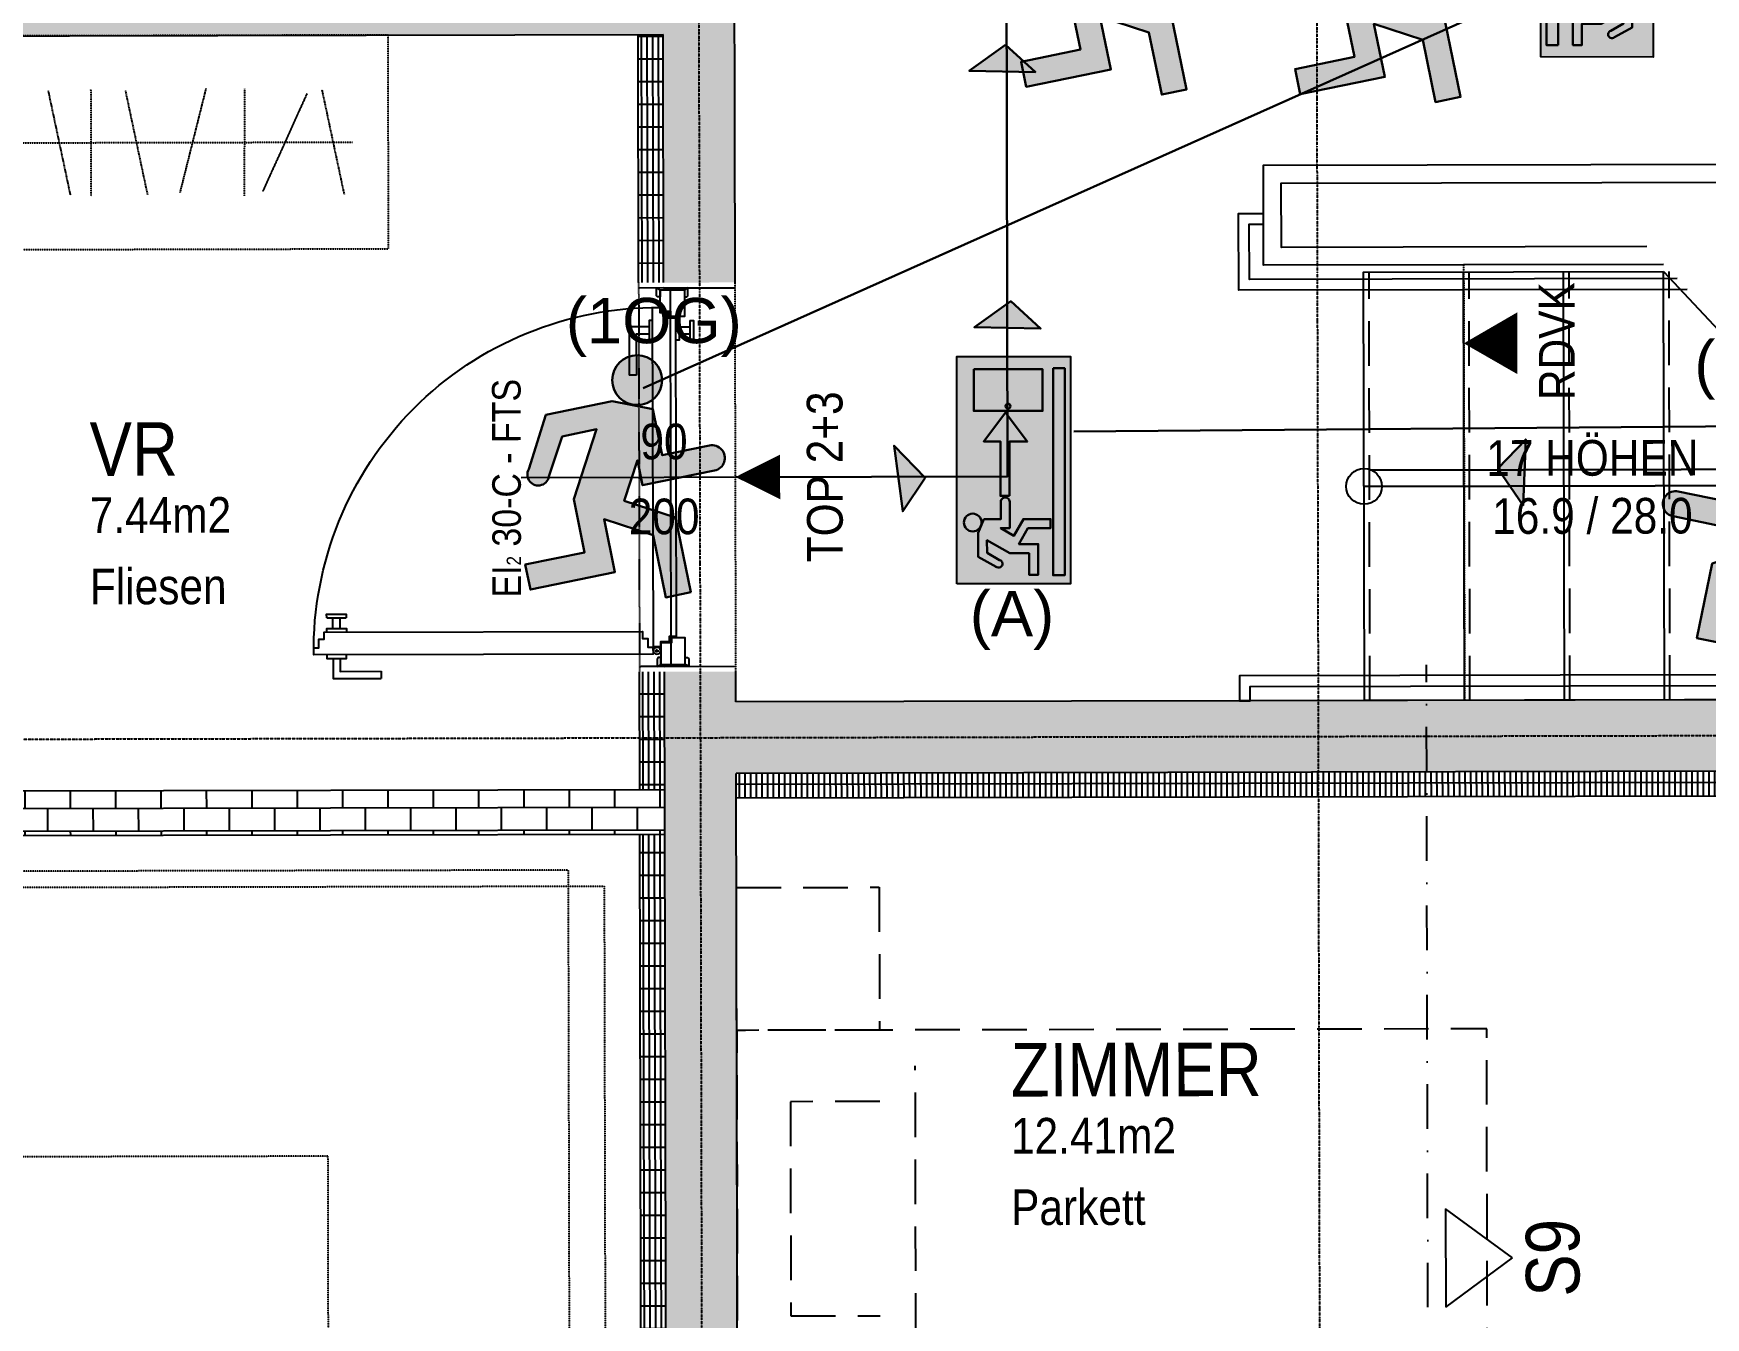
# Model space of a CAD drawing. Header units: millimetres. Extents: x -378801 to -302223, y -36469 to 154078.
# Drawn here: x -322898 to -318217, y 1265 to 4862 of the extents above; entities that cross this region are included whole.
import ezdxf
from ezdxf.enums import TextEntityAlignment as Align

# ---------------------------------------------------------------- set-up
doc = ezdxf.new("R2010")
doc.units = ezdxf.units.MM
for name, pattern in [('DASHDOT', [1, 0.5, -0.25, 0, -0.25]), ('HIDDEN2', [0.1875, 0.125, -0.0625]), ('STRICHPUNKT', [1, 0.5, -0.25, 0, -0.25]), ('STRICHPUNKTX2', [2, 1, -0.5, 0, -0.5])]:
    doc.linetypes.add(name, pattern=pattern)
for name, color, linetype in [('00-TXT---------M0', 8, 'Continuous'), ('01-SCH-G00-L01-M0', 8, 'STRICHPUNKTX2'), ('01-SYM-G00-L01-M0', 8, 'Continuous'), ('01-TXT---------M0', 1, 'Continuous'), ('01-TXT---------PP', 1, 'Continuous'), ('01-TXT-G00-L01-M0', 1, 'Continuous'), ('02-AXO-G00-L01-M0', 8, 'STRICHPUNKT'), ('02-FIL-G00-L01-ORANGE', 40, 'Continuous'), ('02-FIL-G00-L01-STB', 8, 'Continuous'), ('02-HID-G00-L01-M0', 8, 'HIDDEN2'), ('02-TWA---------M0', 4, 'Continuous'), ('02-TWA-G00-L01-M0', 4, 'Continuous'), ('02-ZWA---------M0', 2, 'Continuous'), ('02-ZWA-G00-L01-M0', 2, 'Continuous'), ('05-STO---------M0', 1, 'Continuous'), ('05-SYM---------M0', 8, 'Continuous'), ('05-SYM-G00-L01-M0', 8, 'Continuous'), ('05-TXT--------M0', 8, 'Continuous'), ('05-TXT-G00-L01-M0', 8, 'Continuous'), ('05_HLP---------M0', 6, 'Continuous'), ('06-SYM-G00-L01-M0', 8, 'Continuous'), ('06-TXT-G00-L01-M0', 8, 'Continuous'), ('07-TXT---------M0', 8, 'Continuous'), ('07_MOB-G00-L01-M0', 6, 'HIDDEN2')]:
    doc.layers.add(name, color=color, linetype=linetype)
doc.styles.add('ARIAL', font='arial.ttf', dxfattribs={"width": 0.85})
doc.styles.get("Standard").update_dxf_attribs({"font": 'arial.ttf'})
pattern_1 = [(90.122164, (-392171.629, -40382.8), (-15.874964, -0.033848), []), (180.12216, (-392171.63, -40382.8), (0.13539, -63.499856), [])]
pattern_2 = [(45.12216, (-392171.63, -40382.8), (-89.99383, 89.61088), []), (45.12216, (-392081.83, -40382.61), (-89.99383, 89.61088), [63.5, -31.75])]

# ---------------------------------------------------------------- blocks, each defined once
blk = doc.blocks.new('STIEGE')
blk.add_lwpolyline([(0.6, 0.08, 0, 0, 0), (0.6, -1.1203, 0.075, 0, 0), (0.6, -1.32, 0, 0, 0)], format="xyseb")
for points in [[(1.2, -1.04), (1.2, -4.4), (0, -4.4), (0, 0.08), (1.2, 0.08), (1.2, -0.76)], [(0, -0.2), (1.2, -0.2)], [(0, -0.48), (1.2, -0.48)], [(0, -0.76), (1.2, -0.76)], [(1.2, -0.76), (0, -1.88)]]:
    blk.add_lwpolyline(points)
at = {"linetype": 'HIDDEN2'}
for points in [[(0, 0.065), (1.2, 0.065)], [(0, -0.215), (1.2, -0.215)], [(0, -0.495), (1.2, -0.495)], [(0, -0.775), (1.2, -0.775)]]:
    blk.add_lwpolyline(points, dxfattribs=at)
blk.add_circle((0.6, 0.08), 0.05)
blk = doc.blocks.new('WET')
at = {"layer": '02-TWA---------M0'}
for points in [[(-0.53, 0), (-0.53, 0.2)], [(0.53, 0), (0.53, 0.2)]]:
    blk.add_lwpolyline(points, dxfattribs=at)
at = {"layer": '02-ZWA---------M0'}
for points in [[(-0.53, 0), (-0.53, -0.07)], [(0.53, 0), (0.53, -0.07)]]:
    blk.add_lwpolyline(points, dxfattribs=at)
at = {"layer": '05-STO---------M0'}
for points in [[(-0.525, 0.058), (-0.505, 0.058), (-0.505, 0.063, 0.414214), (-0.51, 0.068), (-0.53, 0.068)], [(0.525, 0.058), (0.505, 0.058), (0.505, 0.063, -0.414214), (0.51, 0.068), (0.53, 0.068)], [(-0.525, -0.01), (-0.505, -0.01), (-0.505, -0.015, -0.414214), (-0.51, -0.02), (-0.53, -0.02)], [(0.525, -0.01), (0.505, -0.01), (0.505, -0.015, 0.414214), (0.51, -0.02), (0.53, -0.02)]]:
    blk.add_lwpolyline(points, format="xyb", close=True, dxfattribs=at)
for points in [[(-0.464, -0.01), (-0.525, -0.01), (-0.525, 0.058), (-0.45, 0.058), (-0.45, 0.058), (-0.45, 0.058), (-0.45, 0.0195), (-0.464, 0.0195), (-0.464, -0.01)], [(0.464, -0.01), (0.525, -0.01), (0.525, 0.058), (0.45, 0.058), (0.45, 0.058), (0.45, 0.058), (0.45, 0.0195), (0.464, 0.0195), (0.464, -0.01)]]:
    blk.add_lwpolyline(points, dxfattribs=at)
at = {"layer": '05-SYM---------M0'}
for p, q in [((-0.422, -0.908), (-0.392, -0.908)), ((-0.422, -0.928), (-0.392, -0.928))]:
    blk.add_line(p, q, dxfattribs=at)
for points in [[(0.53, 0.018), (-0.53, 0.018)], [(-0.432, -0.061), (-0.432, -0.061), (-0.452, -0.061), (-0.452, -0.046), (-0.476, -0.046), (-0.476, -0.032), (-0.496, -0.032), (-0.496, -0.982), (-0.476, -0.982), (-0.476, -0.968), (-0.452, -0.968), (-0.452, -0.953), (-0.432, -0.953), (-0.432, -0.061)], [(-0.491, -0.021), (-0.481, -0.021)], [(-0.486, -0.026), (-0.486, -0.016)], [(-0.506, -0.928), (-0.562, -0.928), (-0.562, -0.793)], [(-0.542, -0.793), (-0.562, -0.793)], [(-0.506, -0.908), (-0.542, -0.908), (-0.542, -0.793)], [(-0.496, -0.9455), (-0.506, -0.9455), (-0.506, -0.8905), (-0.496, -0.8905)], [(-0.432, -0.9455), (-0.422, -0.9455), (-0.422, -0.8905), (-0.432, -0.8905)], [(-0.392, -0.9455), (-0.382, -0.9455), (-0.382, -0.8905), (-0.392, -0.8905)], [(-0.392, -0.9455), (-0.392, -0.8905)]]:
    blk.add_lwpolyline(points, dxfattribs=at)
blk.add_circle((-0.486, -0.021), 0.01, dxfattribs=at)
blk.add_arc((-0.486, -0.021), 0.9611, 269.4038, 0.6558, dxfattribs=at)
at = {"layer": '05_HLP---------M0'}
for p, q in [((0.401, 0.043), (0.401, 0.073)), ((0.421, 0.043), (0.421, 0.073))]:
    blk.add_line(p, q, dxfattribs=at)
for points in [[(0.4385, 0.073), (0.4385, 0.083), (0.3835, 0.083), (0.3835, 0.073)], [(0.4385, 0.073), (0.3835, 0.073)], [(-0.446, 0.033), (-0.446, 0.033), (-0.446, 0.013), (-0.461, 0.013), (-0.461, -0.011), (-0.475, -0.011), (-0.475, -0.031), (0.475, -0.031), (0.475, -0.011), (0.461, -0.011), (0.461, 0.013), (0.446, 0.013), (0.446, 0.033), (-0.446, 0.033)], [(0.4385, 0.033), (0.4385, 0.043), (0.3835, 0.043), (0.3835, 0.033)], [(0.421, -0.041), (0.421, -0.097), (0.286, -0.097)], [(0.401, -0.041), (0.401, -0.077), (0.286, -0.077)], [(0.4385, -0.031), (0.4385, -0.041), (0.3835, -0.041), (0.3835, -0.031)], [(0.286, -0.077), (0.286, -0.097)]]:
    blk.add_lwpolyline(points, dxfattribs=at)
blk = doc.blocks.new('05-TXT')
at = {"layer": '05-TXT--------M0'}
blk.add_line((-0.4, 0), (0.4, 0), dxfattribs=at)
at = {"layer": '05-TXT--------M0', "color": 8, "style": 'ARIAL', "width": 0.85}
blk.add_attdef('BREITE', text='', height=0.1, dxfattribs=at).set_placement((0, 0.05), align=Align.CENTER)
blk.add_attdef('HÖHE', text='', height=0.1, rotation=360, dxfattribs=at).set_placement((0, -0.06), align=Align.TOP_CENTER)
blk = doc.blocks.new('01-SQM')
at = {"layer": '01-TXT---------M0', "color": 1, "style": 'ARIAL', "width": 0.85}
blk.add_attdef('ROOM', (0, 0), '', height=0.15, dxfattribs=at)
blk.add_attdef('AREA', text='', height=0.1, dxfattribs=at).set_placement((0, -0.06), align=Align.TOP_LEFT)
at = {"layer": '01-TXT---------PP', "color": 1, "style": 'ARIAL', "width": 0.85}
blk.add_attdef('NR', text='', height=0.15, dxfattribs=at).set_placement((-0.1173, 0), align=Align.RIGHT)
blk.add_attdef('FLOOR', text='', height=0.1, dxfattribs=at).set_placement((0, -0.26), align=Align.TOP_LEFT)
blk = doc.blocks.new('00-top')
blk.add_lwpolyline([(0, 0, 0, 0.125, 0), (-0.125, 0, 0.125, 0.125, 0)], format="xyseb")
at = {"layer": '01-TXT---------M0', "color": 8, "style": 'ARIAL', "width": 0.85}
for tag, p in [('NUMBER', (-0.3, 0)), ('TOP', (-0.65, 0))]:
    blk.add_attdef(tag, text='', height=0.1, rotation=90, dxfattribs=at).set_placement(p, align=Align.MIDDLE_CENTER)
blk = doc.blocks.new('06-TXT')
at = {"color": 8, "style": 'ARIAL', "width": 0.85}
blk.add_attdef('STAIR', text='', height=0.1, dxfattribs=at).set_placement((0.009, 0.0457), align=Align.CENTER)
blk.add_attdef('STG', text='', height=0.1, dxfattribs=at).set_placement((0.009, -0.0543), align=Align.TOP_CENTER)
blk = doc.blocks.new('schnittführung')
at = {"color": 4, "linetype": 'DASHDOT', "ltscale": 0.25}
blk.add_line((0.2375, -0.1378), (0.2375, 1.6622), dxfattribs=at)
blk.add_line((0.2375, -0.1378), (0.2375, 1.6622), dxfattribs=at)
blk.add_line((0.2375, -0.1378), (0.2375, 1.6622), dxfattribs=at)
at = {"color": 4}
blk.add_lwpolyline([(0.1875, 0.1378), (0.1875, -0.1378), (0, 0)], close=True, dxfattribs=at)
at = {"layer": '07-TXT---------M0', "color": 9, "style": 'ARIAL', "text_generation_flag": 6, "width": 0.85}
blk.add_attdef('SCHNITT', text='', height=0.15, rotation=270, dxfattribs=at).set_placement((-0.0373, 0), align=Align.CENTER)
blk = doc.blocks.new('BETT')
for points in [[(0, 0.95), (-0.4, 0.95), (-0.4, 1.35), (0, 1.35)], [(0, -1.35), (-0.4, -1.35), (-0.4, -0.95), (0, -0.95)]]:
    blk.add_lwpolyline(points, close=True)
at = {"flags": 128}
blk.add_lwpolyline([(-2.1, 0.95), (-2.1, -0.95), (0, -0.95), (0, 0.95)], close=True, dxfattribs=at)
for points in [[(-0.5, 0.85), (-0.5, -0.85)], [(-0.4, 0.75), (-0.15, 0.75), (-0.15, 0.15), (-0.4, 0.15)], [(-0.4, -0.75), (-0.15, -0.75), (-0.15, -0.15), (-0.4, -0.15)]]:
    blk.add_lwpolyline(points)
blk = doc.blocks.new('01-hk4')
blk.add_lwpolyline([(0, 0, 0, 0.270625, 0), (0, 0.234375, 0.270625, 0.270625, 0)], format="xyseb")
at = {"layer": '00-TXT---------M0', "color": 8, "style": 'ARIAL', "width": 0.85}
blk.add_attdef('HEIGHT', text='', height=0.1, dxfattribs=at).set_placement((0, 0.35), align=Align.CENTER)
blk = doc.blocks.new('9809550')
at = {"color": 18, "lineweight": 30, "true_color": 0x000000}
for points in [[(423921.7, 99168.8), (423956.8, 99168.8), (423956.8, 99202.9), (423984.5, 99214.5), (424033.7, 99214.5), (424053.8, 99178.3)], [(424040.2, 99170.9), (424025.2, 99196.7), (423999.7, 99196.8), (424026.2, 99150.3), (424026.2, 99110.9), (424070.2, 99110.9), (424070.2, 99092.3), (424007.5, 99092.3), (424007.5, 99131.7), (423975, 99113.1), (423975, 99067), (423956.5, 99067), (423956.5, 99122.4), (423990.5, 99141.9), (423975.1, 99168.8), (423975.1, 99150.2), (423921.7, 99150.3)]]:
    blk.add_lwpolyline(points, dxfattribs=at)
blk.add_circle((423963.6, 99225.9), 18.1, dxfattribs=at)
for centre, radius, start, end in [((423921.7, 99159.5), 9.27, 89.9849, 270.0151), ((424047.8, 99173.1), 7.96, 195.7299, 41.4005)]:
    blk.add_arc(centre, radius, start, end, dxfattribs=at)
blk = doc.blocks.new('750298750')
h = blk.add_hatch(color=3)
h.paths.add_polyline_path([(426943.6, 99576.9), (426968.1, 99576.8), (426982.5, 99552, 1.25347), (426995.6, 99559.2), (426976.3, 99594), (426929, 99594), (426902.3, 99582.8), (426902.3, 99550), (426868.6, 99550, 1), (426868.6, 99532.2), (426919.9, 99532.1), (426919.9, 99550), (426934.8, 99524.1), (426902.1, 99505.4), (426902.1, 99452.1), (426919.8, 99452.1), (426919.8, 99496.4), (426951.1, 99514.3), (426951.1, 99476.4), (427011.4, 99476.4), (427011.4, 99494.3), (426969.1, 99494.3), (426969.1, 99532.2)])
h.paths.add_polyline_path([(426891.5, 99604.9, 1), (426926.3, 99604.9, 1)])
at = {"xscale": 0.9619413167778113, "yscale": 0.9619413167778113, "zscale": 0.9619413167778113}
blk.add_blockref('9809550', (19080.8, 4155.4), dxfattribs=at)
blk = doc.blocks.new('4444444')
at = {"lineweight": 30}
h = blk.add_hatch(color=100, dxfattribs=at)
h.dxf.hatch_style = 1
h.paths.add_polyline_path([(431810.8, 98429.5), (431736, 98429.5), (431806.7, 98326.5)])
h.paths.add_polyline_path([(431814, 98511.5), (431736, 98429.5), (431810.8, 98429.5)])
at = {"color": 102, "lineweight": 30, "true_color": 0x21de37}
blk.add_lwpolyline([(431736, 98429.5), (431806.7, 98326.5), (431736, 98429.5), (431814, 98511.5), (431806.7, 98326.5)], dxfattribs=at)
blk = doc.blocks.new('595995')
blk.add_hatch(color=256).paths.add_polyline_path([(423732.4, 99468.9), (423791.5, 99424.8), (423791.5, 99458.8), (423902.8, 99458.8), (423902.6, 99477.2), (423791.8, 99477.2), (423791.8, 99513.6)])
at = {"color": 18, "lineweight": 30, "true_color": 0x000000}
blk.add_lwpolyline([(423902.6, 99477.2), (423791.8, 99477.2), (423791.8, 99513.6), (423732.4, 99468.9), (423791.5, 99424.8), (423791.5, 99458.8), (423902.8, 99458.8), (423902.6, 99477.2)], dxfattribs=at)
blk = doc.blocks.new('RIVO-RZ-ARR_right')
h = blk.add_hatch(color=100)
h.paths.add_polyline_path([(423617.7, 99335.8), (424081.3, 99335.8), (424081.3, 99567.6), (423617.7, 99567.6)])
h.paths.add_polyline_path([(424057.5, 99371.2), (424057.5, 99347.4), (423635.1, 99347.4), (423635.1, 99371.2)], flags=16)
h.paths.add_polyline_path([(424055.7, 99392.7), (423970.6, 99392.7), (423970.6, 99533.1), (424055.7, 99533.1)], flags=16)
h = blk.add_hatch(color=256)
h.paths.add_polyline_path([(423706.5, 99506.1), (423680.1, 99459.6), (423680.1, 99420.2), (423636.1, 99420.2), (423636.1, 99401.6), (423698.8, 99401.6), (423698.8, 99441), (423731.3, 99422.4), (423731.3, 99376.3), (423749.8, 99376.3), (423749.8, 99431.8), (423715.7, 99451.2), (423731.2, 99478.1), (423731.2, 99459.5), (423784.6, 99459.6, 0.998804), (423784.5, 99478.1), (423749.5, 99478.1), (423749.5, 99512.3), (423721.8, 99523.9), (423672.6, 99523.9), (423652.5, 99487.7, 1.25347), (423666.1, 99480.2), (423681.1, 99506)])
h.paths.add_polyline_path([(423760.8, 99535.2, 1), (423724.6, 99535.2, 1)])
h = blk.add_hatch(color=256)
h.paths.add_polyline_path([(424055.7, 99533.1), (423970.6, 99533.1), (423970.6, 99392.7), (424055.7, 99392.7)])
h.paths.add_polyline_path([(423985.2, 99463.1, -1), (423975.2, 99463.1, -1)], flags=16)
blk.add_hatch(color=256).paths.add_polyline_path([(424057.5, 99347.4), (424057.5, 99371.2), (423635.1, 99371.2), (423635.1, 99347.4)])
blk.add_lwpolyline([(423617.7, 99567.6), (424081.3, 99567.6), (424081.3, 99335.8), (423617.7, 99335.8)], close=True)
at = {"color": 18, "lineweight": 30, "true_color": 0x000000}
for points in [[(424055.7, 99533.1), (423970.6, 99533.1), (423970.6, 99392.7), (424055.7, 99392.7)], [(424057.5, 99371.2), (423635.1, 99371.2), (423635.1, 99347.4), (424057.5, 99347.4)]]:
    blk.add_lwpolyline(points, close=True, dxfattribs=at)
blk.add_circle((423980.2, 99463.1), 5, dxfattribs=at)
at = {"xscale": -1, "rotation": 359.9999999997448}
blk.add_blockref('9809550', (847706.3, 309.3), dxfattribs=at)
at = {"rotation": 180.0000000000325}
blk.add_blockref('595995', (847699.7, 198937.4), dxfattribs=at)
blk = doc.blocks.new('RIVO-SIBEL-ARR-down')
h = blk.add_hatch(color=100)
h.paths.add_polyline_path([(3686.69, 1956.46), (3686.69, 1947.63), (3704.36, 1947.63), (3704.36, 1956.46)])
h.paths.add_polyline_path([(3693.72, 1955.75), (3694.43, 1955.76), (3694.43, 1951.52), (3695.72, 1951.52), (3694.04, 1949.27), (3692.34, 1951.53), (3693.72, 1951.53)], flags=16)
h.paths.add_polyline_path([(3690.59, 1955.25), (3690.59, 1949.9), (3687.35, 1949.9), (3687.35, 1955.25)], flags=16)
h.paths.add_polyline_path([(3687.91, 1952.58, -1), (3687.53, 1952.58, -1)], flags=0)
h.paths.add_polyline_path([(3697.79, 1953.06), (3699.13, 1953.06), (3699.13, 1954.36), (3699.65, 1954.59, -0.535619), (3698.7, 1955.23, -1), (3700.07, 1955.23, -0.302406), (3699.65, 1954.59), (3700.18, 1954.8), (3702.06, 1954.8), (3702.82, 1953.42, -1.25347), (3702.3, 1953.14), (3701.73, 1954.12), (3700.76, 1954.12), (3701.77, 1952.35), (3701.77, 1950.85), (3703.45, 1950.85), (3703.45, 1950.14), (3701.06, 1950.14), (3701.06, 1951.64), (3699.82, 1950.93), (3699.82, 1949.18), (3699.12, 1949.18), (3699.12, 1951.29), (3700.41, 1952.03), (3699.82, 1953.05), (3699.82, 1952.35), (3697.79, 1952.35, -1)], flags=16)
h.paths.add_polyline_path([(3703.45, 1948.98), (3703.45, 1948.07), (3687.35, 1948.07), (3687.35, 1948.98)], flags=16)
h = blk.add_hatch(color=7)
h.paths.add_polyline_path([(3690.59, 1955.25), (3687.35, 1955.25), (3687.35, 1949.9), (3690.59, 1949.9)])
h.paths.add_polyline_path([(3687.91, 1952.58, -1), (3687.53, 1952.58, -1)], flags=16)
h.paths.add_polyline_path([(3703.45, 1948.07), (3703.45, 1948.98), (3687.35, 1948.98), (3687.35, 1948.07)])
blk.add_hatch(color=256).paths.add_polyline_path([(3693.72, 1951.53), (3692.34, 1951.53), (3694.04, 1949.27), (3695.72, 1951.52), (3694.43, 1951.52), (3694.43, 1955.76), (3693.72, 1955.75)])
h = blk.add_hatch(color=256)
h.paths.add_polyline_path([(3700.76, 1954.12), (3701.73, 1954.12), (3702.3, 1953.14, 1.25347), (3702.82, 1953.42), (3702.06, 1954.8), (3700.18, 1954.8), (3699.13, 1954.36), (3699.13, 1953.06), (3697.79, 1953.06, 1), (3697.79, 1952.35), (3699.82, 1952.35), (3699.82, 1953.05), (3700.41, 1952.03), (3699.12, 1951.29), (3699.12, 1949.18), (3699.82, 1949.18), (3699.82, 1950.93), (3701.06, 1951.64), (3701.06, 1950.14), (3703.45, 1950.14), (3703.45, 1950.85), (3701.77, 1950.85), (3701.77, 1952.35)])
h.paths.add_polyline_path([(3698.7, 1955.23, 1), (3700.07, 1955.23, 1)])
blk.add_lwpolyline([(3686.69, 1956.46), (3704.36, 1956.46), (3704.36, 1947.63), (3686.69, 1947.63)], close=True)
at = {"color": 18, "lineweight": 30, "true_color": 0x000000}
for points in [[(3690.59, 1955.25), (3687.35, 1955.25), (3687.35, 1949.9), (3690.59, 1949.9)], [(3703.45, 1948.98), (3687.35, 1948.98), (3687.35, 1948.07), (3703.45, 1948.07)]]:
    blk.add_lwpolyline(points, close=True, dxfattribs=at)
blk.add_lwpolyline([(3693.72, 1955.75), (3693.72, 1951.53), (3692.34, 1951.53), (3694.04, 1949.27), (3695.72, 1951.52), (3694.43, 1951.52), (3694.43, 1955.76), (3693.72, 1955.75)], dxfattribs=at)
blk.add_circle((3687.72, 1952.58), 0.19, dxfattribs=at)
at = {"xscale": 0.0381026673526157, "yscale": 0.0381026673526157, "zscale": 0.0381026673526157}
blk.add_blockref('9809550', (-12454.76, -1825.54), dxfattribs=at)

msp = doc.modelspace()

# ---------------------------------------------------------------- hatches: boundary and pattern name
at = {"layer": '02-FIL-G00-L01-ORANGE', "true_color": 0x636466}
h = msp.add_hatch(dxfattribs=at)
h.set_pattern_fill('GRATE', color=251, scale=20, angle=197.1687049, style=0)
h.set_pattern_definition(pattern_1)
h.paths.add_polyline_path([(-321135.2981, 4858.7628), (-321205.2979, 4858.6136), (-321203.8161, 4163.6152), (-321133.8162, 4163.7644)])
h = msp.add_hatch(dxfattribs=at)
h.set_pattern_fill('GRATE', color=251, scale=20, angle=197.1687049, style=0)
h.set_pattern_definition(pattern_1)
h.paths.add_polyline_path([(-321131.4922, 3073.7669), (-321201.492, 3073.6176), (-321200.7884, 2743.6184), (-321130.7886, 2743.7676)])
h = msp.add_hatch(dxfattribs=at)
h.set_pattern_fill('GRATE', color=251, scale=20, angle=197.1687049, style=0)
h.set_pattern_definition(pattern_1)
h.paths.add_polyline_path([(-317570.8926, 2796.358), (-320930.885, 2789.194), (-320930.7357, 2719.1941), (-317570.7433, 2726.3582)])
h = msp.add_hatch(dxfattribs=at)
h.set_pattern_fill('BRICK', color=251, scale=10, angle=107.1687049, style=0)
h.set_pattern_definition([(0.12216, (-392171.63, -40382.8), (-0.13539, 63.499856), []), (90.12216, (-392171.63, -40382.8), (-126.99971, -0.27078), [63.5, -63.5]), (90.12216, (-392108.13, -40382.67), (-126.99971, -0.27078), [-63.5, 63.5])])
h.paths.add_polyline_path([(-321130.7886, 2743.7676), (-323680.7828, 2738.3306), (-323680.5163, 2613.3309), (-321130.522, 2618.7679)])
h = msp.add_hatch(dxfattribs=at)
h.set_pattern_fill('GRATE', color=251, scale=20, angle=197.1687049, style=0)
h.set_pattern_definition(pattern_1)
h.paths.add_polyline_path([(-321130.522, 2618.7679), (-321200.5219, 2618.6187), (-321192.4623, -1161.3727), (-321122.4625, -1161.2235)])
at = {"layer": '02-FIL-G00-L01-STB', "true_color": 0x636466}
h = msp.add_hatch(dxfattribs=at)
h.set_pattern_fill('ANSI33', color=251, scale=20, angle=107.1687049, style=0)
h.set_pattern_definition(pattern_2)
h.paths.add_polyline_path([(-321966.6052, 10161.0024), (-321966.6052, 10161.0024), (-321966.7672, 10237.0022), (-324136.7623, 10232.3754), (-324139.9605, 11732.372), (-325079.9584, 11730.3678), (-325079.5319, 11530.3683), (-324339.5336, 11531.9461), (-324329.5125, 6831.9567), (-321139.5197, 6838.7583), (-321135.7245, 5058.7624), (-323630.7188, 5053.4426), (-323630.2924, 4853.4431), (-321135.2981, 4858.7628), (-321133.8162, 4163.7644), (-320933.8167, 4164.1908), (-320939.5202, 6839.1848), (-319439.5236, 6842.383), (-319442.2528, 8122.3801), (-317332.2575, 8126.8789), (-317327.2896, 5796.8842), (-317127.2901, 5797.3106), (-317128.6547, 6437.3092), (-316528.656, 6438.5885), (-313808.6622, 6444.3879), (-313808.6622, 6444.388), (-313508.6629, 6445.0276), (-313507.5222, 5910.0288), (-313507.2983, 5805.0291), (-313307.2988, 5805.4555), (-313314.6121, 9235.4477), (-313514.6116, 9235.0213), (-313509.0893, 6645.0271), (-317129.0811, 6637.3087), (-317129.8913, 7017.3079), (-317132.6844, 8327.3049), (-319642.6787, 8321.9532), (-319639.9496, 7041.9561), (-324129.9394, 7032.3827), (-324136.3358, 10032.3759), (-321966.3408, 10037.0027)])
h = msp.add_hatch(dxfattribs=at)
h.set_pattern_fill('ANSI33', color=251, scale=20, angle=107.1687049, style=0)
h.set_pattern_definition(pattern_2)
h.paths.add_polyline_path([(-313301.3287, 3005.4618), (-320931.3114, 2989.1935), (-320931.4926, 3074.1933), (-321131.4922, 3073.7669), (-321122.4625, -1161.2235), (-323782.4564, -1166.895), (-323782.1921, -1290.8947), (-323782.192, -1290.8947), (-323782.03, -1366.8946), (-320922.0365, -1360.7966), (-320922.2071, -1280.7968), (-320930.885, 2789.194), (-313500.9018, 2805.0359), (-313497.8102, 1355.0392), (-313297.8107, 1355.4656)])

# ---------------------------------------------------------------- linework, layer by layer
at = {"color": 100, "lineweight": 30}
for points in [[(-320932.6546, 3619.1921), (-320170.8326, 3620.8164), (-320173.8956, 5057.3938), (-318686.6113, 5063.6795)], [(-313047.0103, 3651.5142), (-319157.6917, 3638.4853)]]:
    msp.add_lwpolyline(points, dxfattribs=at)
at = {"color": 4, "lineweight": 30}
for points in [[(-321191.2124, 3867.7055), (-318678.0788, 4993.568)], [(-318098.9597, 3761.7182), (-319985.67, 3746.5233)]]:
    msp.add_lwpolyline(points, dxfattribs=at)
at = {"color": 1, "lineweight": 30}
msp.add_lwpolyline([(-314692.6049, 3602.4968), (-314893.0199, 3639.7523), (-314892.2349, 3564.8515), (-314692.6049, 3602.4968), (-319172.5947, 3592.9447)], dxfattribs=at)
at = {"layer": '02-AXO-G00-L01-M0', "color": 251, "true_color": 0x636466}
for points in [[(-319342.0471, 22096.3236), (-319267.5764, -12831.0388)], [(-321067.7284, 20068.9415), (-320997.5725, -12834.7274)], [(-337363.6923, 2854.1568), (-303751.1372, 2925.8242)]]:
    msp.add_lwpolyline(points, dxfattribs=at)
at = {"layer": '02-HID-G00-L01-M0', "color": 251, "true_color": 0x636466}
for points in [[(-318893.9173, 4213.5403), (-318891.316, 2993.5431)], [(-320931.4926, 3074.1933), (-320933.8167, 4164.1908)]]:
    msp.add_lwpolyline(points, dxfattribs=at)
at = {"layer": '02-HID-G00-L01-M0', "color": 251, "ltscale": 0.5, "true_color": 0x636466}
msp.add_lwpolyline([(-321203.8161, 4163.6152), (-321201.492, 3073.6176)], dxfattribs=at)
at = {"layer": '02-TWA-G00-L01-M0', "color": 251, "true_color": 0x636466}
for p, q in [((-313301.3287, 3005.4618), (-320931.3114, 2989.1935)), ((-313500.9018, 2805.0359), (-320930.885, 2789.194))]:
    msp.add_line(p, q, dxfattribs=at)
for points in [[(-320933.8167, 4164.1908), (-320939.5202, 6839.1848)], [(-323630.2924, 4853.4431), (-321135.2981, 4858.7628)], [(-321133.8162, 4163.7644), (-321135.2981, 4858.7628)], [(-321122.4625, -1161.2235), (-321131.4922, 3073.7669)], [(-320931.3114, 2989.1935), (-320931.4926, 3074.1933)], [(-323782.03, -1366.8946), (-320922.0365, -1360.7966), (-320930.885, 2789.194)]]:
    msp.add_lwpolyline(points, dxfattribs=at)
at = {"layer": '02-ZWA-G00-L01-M0', "color": 251, "true_color": 0x636466}
for p, q in [((-323680.7828, 2738.3306), (-321130.7886, 2743.7676)), ((-317575.7433, 2726.3475), (-320930.7357, 2719.1941)), ((-323680.5162, 2613.3309), (-321130.522, 2618.7679))]:
    msp.add_line(p, q, dxfattribs=at)
for points in [[(-321203.8161, 4163.6152), (-321205.2979, 4858.6136)], [(-321200.7884, 2743.6184), (-321201.492, 3073.6176)], [(-321192.4623, -1161.3727), (-321200.5219, 2618.6187)]]:
    msp.add_lwpolyline(points, dxfattribs=at)
at = {"layer": '06-SYM-G00-L01-M0', "color": 251, "true_color": 0x636466}
for points in [[(-318333.9185, 4214.7343), (-319453.916, 4212.3463), (-319454.513, 4492.3457), (-314414.5244, 4503.0917), (-314413.9274, 4223.0924), (-318053.9192, 4215.3313)], [(-318380.6917, 4264.6347), (-319404.0227, 4262.4528), (-319404.4065, 4442.4524), (-314464.4177, 4452.9852), (-314464.0339, 4272.9857), (-318100.6923, 4265.2317)], [(-318268.4361, 4144.8738), (-319523.7666, 4142.1972), (-319524.225, 4357.1967), (-319454.2251, 4357.346)], [(-318296.5, 4174.814), (-319493.8306, 4172.2611), (-319494.1611, 4327.2608), (-319454.1612, 4327.3461)], [(-317276.8023, 3066.9857), (-319521.4638, 3062.1997), (-319521.3146, 2992.1998), (-319491.3147, 2992.2638), (-319491.3999, 3032.2637), (-317248.7384, 3037.0454)]]:
    msp.add_lwpolyline(points, dxfattribs=at)
at = {"layer": '07_MOB-G00-L01-M0', "color": 251, "true_color": 0x636466}
msp.add_lwpolyline([(-323405.1625, 4853.2716), (-323404.0164, 4255.2596), (-321904.0199, 4258.4579), (-321905.2963, 4857.1211)], close=True, dxfattribs=at)
for points in [[(-322857.5312, 4702.2197), (-322795.1488, 4408.7773)], [(-322736.5338, 4405.6897), (-322737.1735, 4705.689)], [(-322641.363, 4702.6806), (-322578.9805, 4409.2382)], [(-322415.4382, 4707.0015), (-322488.2759, 4415.978)], [(-322307.2035, 4706.603), (-322308.3861, 4406.6053)], [(-322132.4542, 4693.5442), (-322255.9644, 4420.1485)], [(-322090.7699, 4703.8546), (-322028.3875, 4410.4122)], [(-323304.6542, 4554.4787), (-322004.6572, 4557.2505)], [(-321300.2125, 2473.4058), (-321293.0591, -881.5866), (-322093.0573, -883.2923), (-322093.2705, -783.2925), (-321393.2721, -781.8), (-321400.3082, 2518.1925), (-323500.3034, 2513.7149), (-323500.2075, 2468.715), (-321300.2125, 2473.4058)], [(-322068.2706, -783.2392), (-322073.6009, 1716.7551), (-323473.5978, 1713.7701), (-323475.3035, 2513.7682)]]:
    msp.add_lwpolyline(points, dxfattribs=at)

# ---------------------------------------------------------------- block references
at = {"color": 102, "lineweight": 30, "true_color": 0x21de37, "yscale": 4.006823643639398}
for p, xscale, zscale, rotation in [((1436029.9374, -42138.4956), -4.006823643639396, 4.006823643639393, 11.58552638344766), ((1436797.079, -42159.3215), -4.006823643639396, 4.006823643639394, 11.58552638344766), ((1434641.492, -43547.0101), -4.006823643639396, 4.006823643639396, 11.58552638344766), ((-2073954.8824, -43127.7093), 4.006823643639398, 4.006823643639398, 348.3965968844273)]:
    msp.add_blockref('750298750', p, dxfattribs=dict(at, xscale=xscale, zscale=zscale, rotation=rotation))
for name, p, xscale, yscale, zscale, rotation in [('RIVO-SIBEL-ARR-down', (-387693.4275, 137015.8403), 35.63733977160123, 35.63733977160123, 35.63733977160123, 269.8297128947005), ('RIVO-RZ-ARR_right', (-183762.039, -578052.9441), 1.372350253694371, 1.372350253694371, 1.372350253694371, 89.99106163392204)]:
    msp.add_blockref(name, p, dxfattribs=dict(xscale=xscale, yscale=yscale, zscale=zscale, rotation=rotation))
at = {"color": 102, "lineweight": 30, "true_color": 0x21de37}
for p, rotation in [((-427709.9538, 434388.4166), 271.2112007975066), ((-427695.5851, 433670.3504), 271.2112007975066), ((88159.8331, 174385.9436), 189.8406537402738)]:
    msp.add_blockref('4444444', p, dxfattribs=dict(at, rotation=rotation))
msp.add_blockref('4444444', (-750534.1128, -94786.8843), dxfattribs=at)
at = {"layer": '01-SCH-G00-L01-M0', "color": 251, "true_color": 0x636466}
ref = msp.add_blockref('schnittführung', (-318756.892, 1431.7663), dxfattribs=dict(at, xscale=-1000, yscale=1000, zscale=1000, rotation=0.1221635823696499))
ref.add_attrib('SCHNITT', 'S9', dxfattribs={"layer": '07-TXT---------M0', "color": 9, "extrusion": (0, 0, -1), "height": 150, "rotation": 269.8778364, "style": 'ARIAL', "text_generation_flag": 2, "width": 0.85}).set_placement((318719.6328, 1431.8458), align=Align.TOP_CENTER)
at = {"layer": '01-SYM-G00-L01-M0', "color": 251, "true_color": 0x636466}
ref = msp.add_blockref('01-hk4', (-318893.4482, 3993.5408), dxfattribs=dict(at, xscale=-640.0000004352167, yscale=640.000000405936, zscale=640.0000004327276, rotation=270.1221556973241))
ref.add_attrib('HEIGHT', 'RDVK', dxfattribs={"layer": '00-TXT---------M0', "color": 8, "extrusion": (0, 0, -1), "height": 100, "rotation": 89.8778443, "style": 'ARIAL', "text_generation_flag": 4, "width": 0.85}).set_placement((318683.2118, 3999.6697), align=Align.TOP_CENTER)
ref = msp.add_blockref('00-top', (-320932.6546, 3619.1921), dxfattribs=dict(at, xscale=1000, yscale=1000, zscale=1000, rotation=180.1221635642281))
ref.add_attrib('TOP', 'TOP 2+3', dxfattribs={"layer": '01-TXT---------M0', "color": 8, "height": 100, "rotation": 270.1221636, "style": 'ARIAL', "text_generation_flag": 6, "width": 0.85}).set_placement((-320682.6552, 3619.7251), align=Align.MIDDLE_CENTER)
at = {"layer": '01-TXT-G00-L01-M0', "color": 251, "true_color": 0x636466, "xscale": 1000, "yscale": 1000, "zscale": 1000}
for p, rotation, values in [((-322740.9474, 3622.3548), 0.1221635759861817, {'ROOM': 'VR', 'AREA': '7.44m2', 'FLOOR': 'Fliesen'}), ((-320161.5843, 1883.8024), 0.122163578728634, {'ROOM': 'ZIMMER', 'AREA': '12.41m2', 'FLOOR': 'Parkett'})]:
    msp.add_blockref('01-SQM', p, dxfattribs=dict(at, rotation=rotation)).add_auto_attribs(values)
at = {"layer": '05-SYM-G00-L01-M0', "color": 251, "true_color": 0x636466, "xscale": -1000, "yscale": 1000, "zscale": 1000, "rotation": 270.1221635580724}
msp.add_blockref('WET', (-321132.6542, 3618.7656), dxfattribs=at)
at = {"layer": '05-TXT-G00-L01-M0', "color": 251, "true_color": 0x636466, "xscale": 1000, "yscale": 1000, "zscale": 1000, "rotation": 0.122163556150258}
msp.add_blockref('05-TXT', (-321132.6542, 3618.7656), dxfattribs=at).add_auto_attribs({'BREITE': '90', 'HÖHE': '200'})
at = {"layer": '06-SYM-G00-L01-M0', "color": 251, "true_color": 0x636466, "xscale": 1000, "yscale": 1000, "zscale": 1000, "rotation": 90.12216358368948}
msp.add_blockref('STIEGE', (-319091.3156, 2993.1167), dxfattribs=at)
at = {"layer": '06-TXT-G00-L01-M0', "color": 251, "true_color": 0x636466}
ref = msp.add_blockref('06-TXT', (-318539.1739, 3594.2953), dxfattribs=dict(at, xscale=624.9999999916964, yscale=624.9999999689435, zscale=625.0000000000002, rotation=0.1183073997384866))
ref.add_attrib('STAIR', '17 HÖHEN', dxfattribs={"layer": '0', "color": 8, "height": 100, "rotation": 0.1183074, "style": 'ARIAL', "width": 0.85}).set_placement((-318533.5775, 3622.8578), align=Align.CENTER)
ref.add_attrib('STG', '16.9 / 28.0', dxfattribs={"layer": '0', "color": 8, "height": 100, "rotation": 0.1183074, "style": 'ARIAL', "width": 0.85}).set_placement((-318533.4484, 3560.358), align=Align.TOP_CENTER)
at = {"layer": '07_MOB-G00-L01-M0', "color": 251, "true_color": 0x636466, "xscale": 1000, "yscale": 1000, "zscale": 1000, "rotation": 180.1221635837533}
msp.add_blockref('BETT', (-320927.3243, 1119.1978), dxfattribs=at)

# ---------------------------------------------------------------- texts
at = {"color": 3, "lineweight": 30, "char_height": 126.96738, "attachment_point": 1, "rotation": 359.9910616}
for s, insert in [('(1OG)', (-321407.5711, 4120.9666)), ('(2OG)', (-318248.0139, 4000.9304)), ('(A)', (-320276.6289, 3300.0938))]:
    msp.add_mtext_dynamic_manual_height_columns(s, width=26879.974359, gutter_width=634.8369, heights=[0], dxfattribs=dict(at, insert=insert))
at = {"layer": '05-TXT-G00-L01-M0', "color": 251, "true_color": 0x636466, "insert": (-321532.5893, 3587.9128), "char_height": 80, "width": 1200, "attachment_point": 8, "rotation": 90.1221636, "style": 'ARIAL'}
msp.add_mtext('EI{\\H0.5x;2} 30-C - FTS', dxfattribs=at)

doc.saveas('drawing.dxf')
